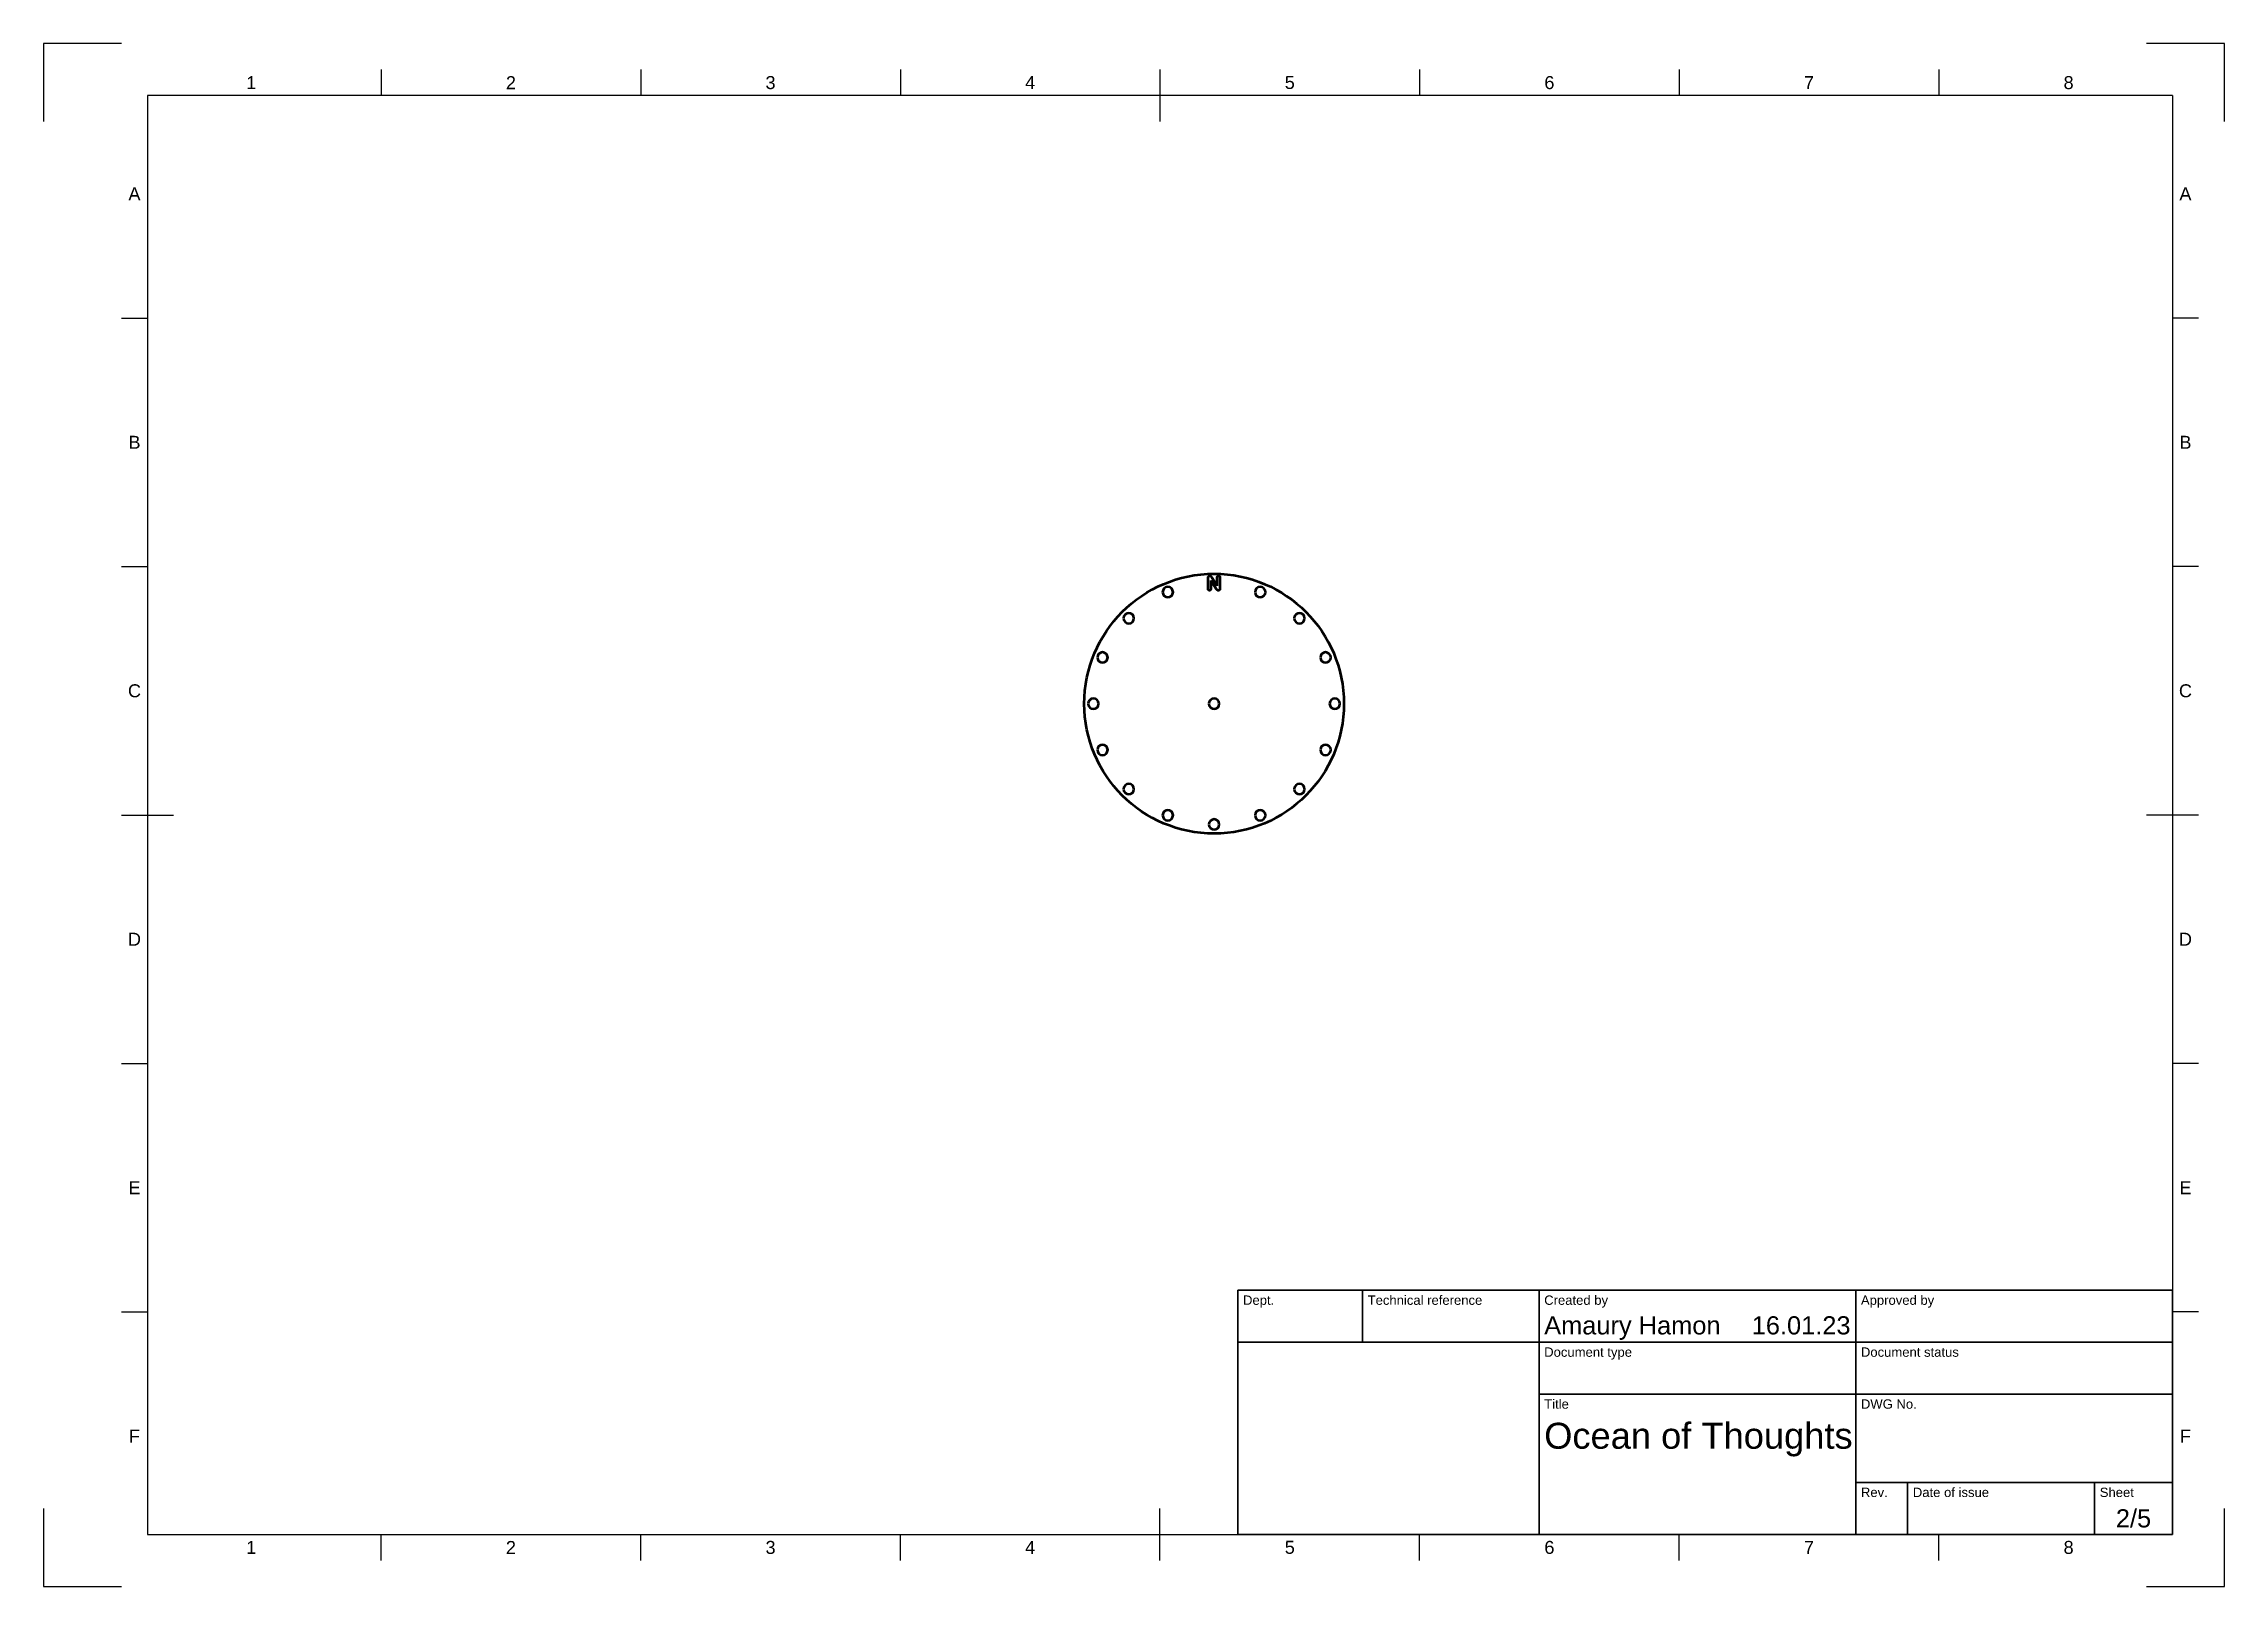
# Model space of a CAD drawing. Header units: millimetres. Extents: x 0 to 420, y 0 to 297.
import ezdxf
from ezdxf.enums import TextEntityAlignment as Align

# ---------------------------------------------------------------- set-up
doc = ezdxf.new("R2010")
doc.units = ezdxf.units.MM
doc.header["$LTSCALE"] = 0.75
for name, color, linetype, lineweight in [('BORDER', 7, 'Continuous', 25), ('TITLEBLOCK', 7, 'Continuous', 35), ('Visible', 7, 'Continuous', 50)]:
    doc.layers.add(name, color=color, linetype=linetype, lineweight=lineweight)
doc.styles.add('FusionTitle', font='Arial.ttf')

# ---------------------------------------------------------------- blocks, each defined once
blk = doc.blocks.new('ISO_A3_SHEET')
at = {"layer": 'BORDER'}
for p, q in [((65, 292), (65, 287)), ((115, 292), (115, 287)), ((165, 292), (165, 287)), ((215, 292), (215, 282)), ((265, 292), (265, 287)), ((315, 292), (315, 287)), ((365, 292), (365, 287)), ((410, 287), (20, 287)), ((20, 287), (20, 10)), ((410, 287), (410, 10)), ((15, 244.16666), (20, 244.16666)), ((415, 244.16666), (410, 244.16666)), ((15, 196.33333), (20, 196.33333)), ((415, 196.33333), (410, 196.33333)), ((15, 148.5), (25, 148.5)), ((415, 148.5), (405, 148.5)), ((15, 100.66667), (20, 100.66667)), ((415, 100.66667), (410, 100.66667)), ((15, 52.83334), (20, 52.83334)), ((415, 52.83334), (410, 52.83334)), ((215, 5), (215, 15)), ((20, 10), (410, 10)), ((65, 5), (65, 10)), ((115, 5), (115, 10)), ((165, 5), (165, 10)), ((265, 5), (265, 10)), ((315, 5), (315, 10)), ((365, 5), (365, 10))]:
    blk.add_line(p, q, dxfattribs=at)
at = {"layer": 'Defpoints'}
for p, q in [((15, 297), (0, 297)), ((0, 297), (0, 282)), ((420, 297), (405, 297)), ((420, 282), (420, 297)), ((0, 15), (0, 0)), ((420, 0), (420, 15)), ((0, 0), (15, 0)), ((405, 0), (420, 0))]:
    blk.add_line(p, q, dxfattribs=at)
at = {"layer": 'BORDER', "style": 'FusionTitle'}
for s, p in [('1', (40, 289.5)), ('2', (90, 289.5)), ('3', (140, 289.5)), ('4', (190, 289.5)), ('5', (240, 289.5)), ('6', (290, 289.5)), ('7', (340, 289.5)), ('8', (390, 289.5)), ('A', (17.5, 268.08333)), ('A', (412.5, 268.08333)), ('B', (17.5, 220.25)), ('B', (412.5, 220.25)), ('C', (17.5, 172.41667)), ('C', (412.5, 172.41667)), ('D', (17.5, 124.58334)), ('D', (412.5, 124.58334)), ('E', (17.5, 76.75001)), ('E', (412.5, 76.75001)), ('F', (17.5, 28.91668)), ('F', (412.5, 28.91668)), ('1', (40, 7.5)), ('2', (90, 7.5)), ('3', (140, 7.5)), ('4', (190, 7.5)), ('5', (240, 7.5)), ('6', (290, 7.5)), ('7', (340, 7.5)), ('8', (390, 7.5))]:
    blk.add_text(s, height=2.5, dxfattribs=at).set_placement(p, align=Align.MIDDLE)
blk = doc.blocks.new('ISO_TITLEBLOCK')
at = {"layer": 'TITLEBLOCK'}
for p, q in [((0, 47), (-180, 47)), ((-180, 47), (-180, 0)), ((-156, 37), (-156, 47)), ((-122, 0), (-122, 47)), ((-61, 0), (-61, 47)), ((0, 0), (0, 47)), ((-180, 37), (0, 37)), ((-122, 27), (0, 27)), ((-61, 10), (0, 10)), ((-51, 0), (-51, 10)), ((-15, 0), (-15, 10)), ((-180, 0), (0, 0))]:
    blk.add_line(p, q, dxfattribs=at)
at = {"layer": 'TITLEBLOCK', "style": 'FusionTitle'}
for s, p in [('Dept.', (-179, 46)), ('Technical reference', (-155, 46)), ('Created by', (-121, 46)), ('Approved by', (-60, 46)), ('Document type', (-121, 36)), ('Document status', (-60, 36)), ('Title', (-121, 26)), ('DWG No.', (-60, 26)), ('Rev.', (-60, 9)), ('Date of issue', (-50, 9)), ('Sheet', (-14, 9))]:
    blk.add_text(s, height=1.8, dxfattribs=at).set_placement(p, align=Align.TOP_LEFT)
for tag, height, p in [('DEPT', 3.5, (-179, 42)), ('TECHNICAL_REFERENCE', 3.5, (-155, 42)), ('CREATED_BY', 3.5, (-121, 42)), ('APPROVED_BY', 3.5, (-60, 42)), ('DOCUMENT_TYPE', 3.5, (-121, 32)), ('DOCUMENT_STATUS', 3.5, (-60, 32)), ('TITLE_1', 5, (-121, 21.5)), ('TITLE_2', 5, (-121, 14)), ('TITLE_3', 5, (-121, 6.5)), ('DATE_OF_ISSUE', 3.5, (-50, 5))]:
    blk.add_attdef(tag, text='', height=height, dxfattribs=at).set_placement(p, align=Align.TOP_LEFT)
for tag, p in [('CREATED_DATE', (-62, 42)), ('APPROVED_DATE', (-0.99, 42))]:
    blk.add_attdef(tag, text='', height=3.5, dxfattribs=at).set_placement(p, align=Align.TOP_RIGHT)
for tag, height, p in [('DRAWING_NUMBER', 5, (-30.5, 19.75)), ('REV', 3.5, (-56, 4.85)), ('SHEET', 3.5, (-7.5, 4.85))]:
    blk.add_attdef(tag, text='', height=height, dxfattribs=at).set_placement(p, align=Align.TOP_CENTER)

msp = doc.modelspace()

# ---------------------------------------------------------------- linework, layer by layer
at = {"layer": 'Visible'}
for p, q in [((224.28, 192.05), (224.28, 194.14)), ((224.79, 193.64), (224.79, 192.05)), ((225.82, 192.06), (224.79, 193.64)), ((224.99, 194.21), (226.04, 192.61)), ((226.04, 192.61), (226.04, 194.22)), ((226.55, 194.22), (226.55, 192.09))]:
    msp.add_line(p, q, dxfattribs=at)
msp.add_circle((225.42, 169.93), 25, dxfattribs=at)
at = {"layer": 'Visible', "extrusion": (0, 0, -1)}
for centre in [(-216.52, 191.41), (-234.32, 191.41), (-208.98, 186.37), (-241.86, 186.37), (-203.94, 178.83), (-246.9, 178.83), (-202.17, 169.93), (-225.42, 169.93), (-248.67, 169.93), (-203.94, 161.03), (-246.9, 161.03), (-208.98, 153.49), (-241.86, 153.49), (-216.52, 148.45), (-225.42, 146.68), (-234.32, 148.45)]:
    msp.add_circle(centre, 1, dxfattribs=at)
at = {"layer": 'Visible'}
for points in [[(224.28, 194.14), (224.28, 194.27), (224.31, 194.35)], [(224.31, 194.35), (224.35, 194.43), (224.43, 194.48)], [(224.43, 194.48), (224.51, 194.54), (224.6, 194.54)], [(224.6, 194.54), (224.68, 194.54), (224.73, 194.51)], [(224.73, 194.51), (224.78, 194.49), (224.82, 194.45)], [(224.82, 194.45), (224.86, 194.41), (224.9, 194.34)], [(224.9, 194.34), (224.94, 194.28), (224.99, 194.21)], [(226.04, 194.22), (226.04, 194.38), (226.11, 194.46)], [(226.11, 194.46), (226.18, 194.54), (226.29, 194.54)], [(226.29, 194.54), (226.41, 194.54), (226.48, 194.46)], [(226.48, 194.46), (226.55, 194.38), (226.55, 194.22)], [(224.35, 191.82), (224.28, 191.9), (224.28, 192.05)], [(224.54, 191.74), (224.42, 191.74), (224.35, 191.82)], [(224.72, 191.82), (224.65, 191.74), (224.54, 191.74)], [(224.79, 192.05), (224.79, 191.9), (224.72, 191.82)], [(225.91, 191.93), (225.87, 192), (225.82, 192.06)], [(226.01, 191.83), (225.96, 191.87), (225.91, 191.93)], [(226.12, 191.76), (226.06, 191.78), (226.01, 191.83)], [(226.25, 191.74), (226.18, 191.74), (226.12, 191.76)], [(226.55, 192.09), (226.55, 191.74), (226.25, 191.74)]]:
    msp.add_open_spline(points, degree=2, dxfattribs=at)

# ---------------------------------------------------------------- block references
at = {"layer": 'BORDER'}
msp.add_blockref('ISO_A3_SHEET', (0, 0), dxfattribs=at)
at = {"layer": 'TITLEBLOCK'}
msp.add_blockref('ISO_TITLEBLOCK', (410, 10), dxfattribs=at).add_auto_attribs({'CREATED_DATE': '16.01.23', 'SHEET': '2/5', 'TITLE_1': 'Ocean of Thoughts', 'CREATED_BY': 'Amaury Hamon'})

doc.saveas('drawing.dxf')
